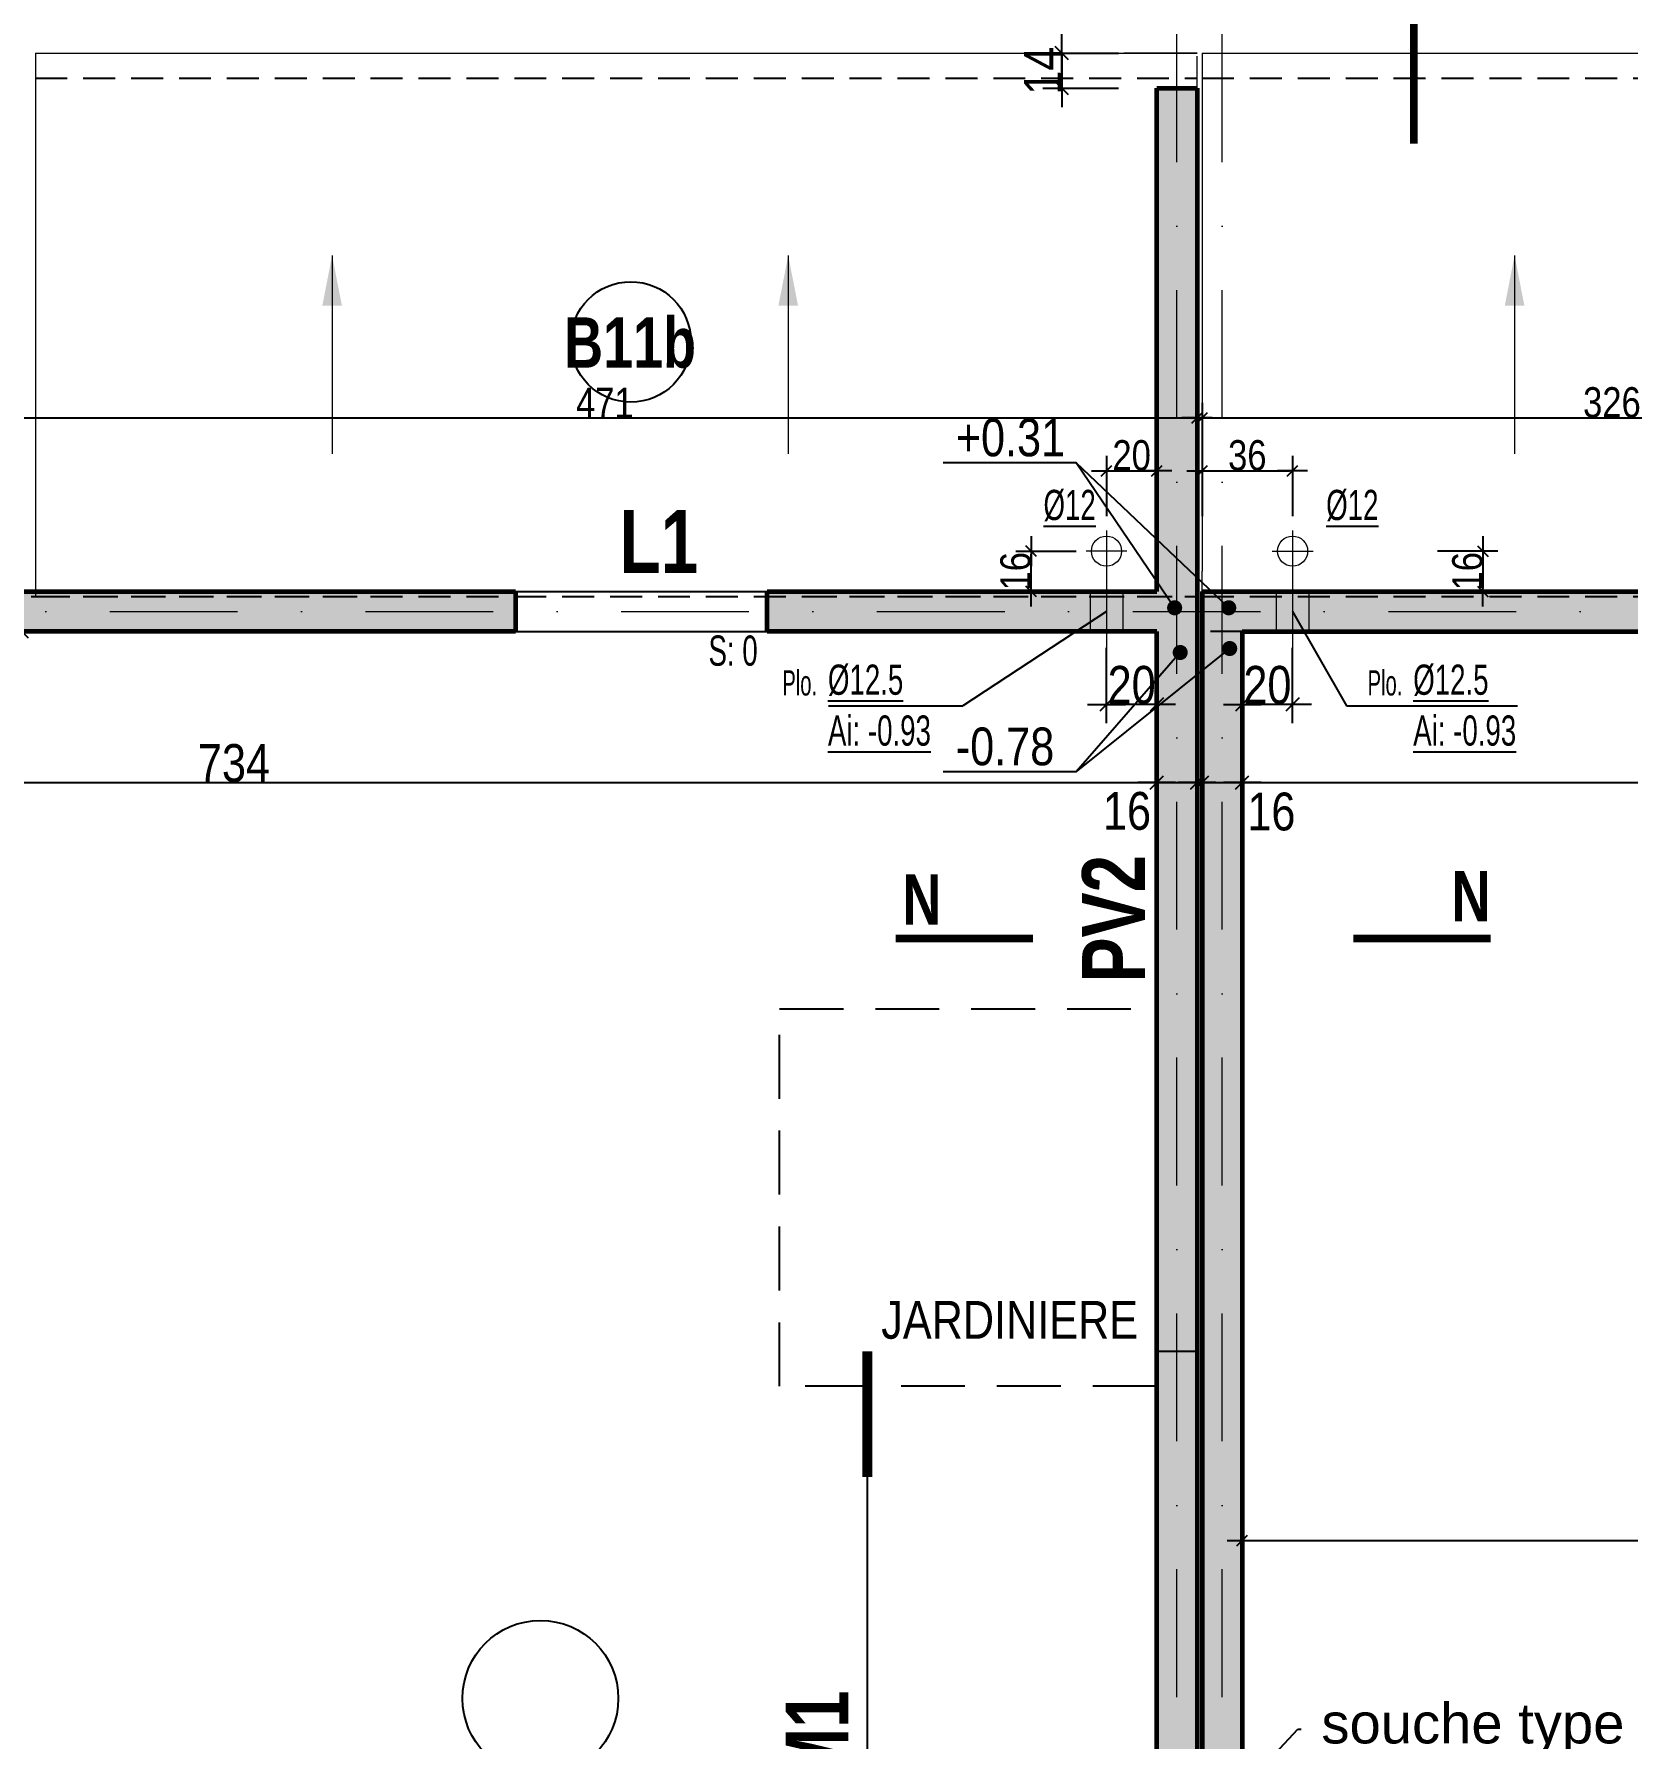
# Model space of a CAD drawing. Header units: millimetres. Extents: x 19188 to 26006, y -37354 to 0.
# Drawn here: x 20846 to 21480, y -34408 to -33730 of the extents above; entities that cross this region are included whole.
import ezdxf
from ezdxf import colors
from ezdxf.entities.mleader import LeaderData, LeaderLine
from ezdxf.enums import TextEntityAlignment as Align
from ezdxf.math import Vec2, Vec3

# ---------------------------------------------------------------- set-up
doc = ezdxf.new("R2010")
doc.units = ezdxf.units.MM
doc.linetypes.add('CACHEX2', pattern=[19.05, 12.7, -6.35])
doc.linetypes.add('TIRETPTX2', pattern=[50.8, 25.4, -12.7, 0, -12.7])
for name, color, linetype in [('01_cote_gen', 4, 'Continuous'), ('01_linteaux', 2, 'Continuous'), ('01_murs_sup', 2, 'CACHEX2'), ('01_poch_BN', 9, 'Continuous'), ('01_poch_murs', 253, 'Continuous'), ('01_poch_poteaux', 250, 'Continuous'), ('01_resv', 32, 'Continuous'), ('01_texte', 230, 'Continuous'), ('AA_COTES', 2, 'Continuous')]:
    doc.layers.add(name, color=color, linetype=linetype)
doc.layers.add('01_murs_coup', color=5, linetype='Continuous', lineweight=60)
doc.layers.add('01_tram_axes', color=2, linetype='TIRETPTX2', lineweight=9)
doc.styles.add('ARIAL NA', font='ARIALN.TTF')
doc.styles.add('impact', font='impact.ttf')
doc.styles.get("Standard").update_dxf_attribs({"font": 'arial.ttf'})
doc.styles.add('STYLE2', font='ARIALN.TTF')
doc.dimstyles.new('JB50', dxfattribs={"dimscale": 0.1, "dimtxt": 150, "dimasz": 15, "dimexe": 0.1, "dimexo": 0.1, "dimgap": 0.09, "dimtad": 1, "dimdec": 1, "dimdsep": 46, "dimtxsty": 'STYLE2', "dimblk1": 'BOND_G', "dimblk2": 'BOND_D', "dimsah": 1, "dimcen": 1.5, "dimdle": 0.01, "dimse1": 1, "dimse2": 1, "dimclrd": 4, "dimclre": 2, "dimclrt": 6, "dimazin": 2, "dimtfac": 2.333333, "dimtdec": 1, "dimtix": 1, "dimtmove": 2, "dimatfit": 3, "dimldrblk": 'BOND_G', "dimfxl": 1, "dimtolj": 1, "dimtzin": 0, "dimarcsym": 0})
doc.dimstyles.new('JB50res', dxfattribs={"dimscale": 0.1, "dimtxt": 120, "dimasz": 12, "dimexe": 0.1, "dimexo": 0.1, "dimgap": 0.09, "dimtad": 1, "dimdec": 1, "dimdsep": 46, "dimtxsty": 'STYLE2', "dimblk1": 'BOND_G', "dimblk2": 'BOND_D', "dimsah": 1, "dimcen": 1.5, "dimdle": 0.01, "dimse1": 1, "dimse2": 1, "dimclrd": 4, "dimclre": 2, "dimclrt": 6, "dimazin": 2, "dimtfac": 2.333333, "dimtdec": 1, "dimtix": 1, "dimtmove": 2, "dimatfit": 3, "dimldrblk": 'BOND_G', "dimfxl": 1, "dimtolj": 1, "dimtzin": 0, "dimarcsym": 0})

# ---------------------------------------------------------------- blocks, each defined once
blk = doc.blocks.new('BOND_G')
at = {"layer": 'AA_COTES', "color": 0}
for p, q in [((0, -5), (0, 15)), ((5, 0), (-5, 0)), ((1.77, 1.77), (-1.77, -1.77))]:
    blk.add_line(p, q, dxfattribs=at)
blk = doc.blocks.new('BOND_D')
at = {"layer": 'AA_COTES', "color": 0}
for p, q in [((0, 5), (0, -15)), ((5, 0), (-5, 0)), ((-1.77, -1.77), (1.77, 1.77))]:
    blk.add_line(p, q, dxfattribs=at)
blk = doc.blocks.new('*D2936')
at = {"layer": '01_cote_gen', "color": 4, "lineweight": -2, "ltscale": 2, "transparency": 16777216}
blk.add_line((21344.72, -33996.93), (21327.72, -33996.93), dxfattribs=at)
at = {"layer": 'Defpoints', "color": 0, "ltscale": 2, "transparency": 16777216}
for p in [(21326.22, -33976.97), (21346.22, -33974.43), (21326.22, -33996.93)]:
    blk.add_point(p, dxfattribs=at)
at = {"layer": '01_cote_gen', "color": 4, "lineweight": -2, "ltscale": 2, "transparency": 16777216, "xscale": 1.5, "yscale": 1.5, "zscale": 1.5, "rotation": 180}
blk.add_blockref('BOND_D', (21326.22, -33996.93), dxfattribs=at)
at = {"layer": '01_cote_gen', "color": 4, "lineweight": -2, "ltscale": 2, "transparency": 16777216, "xscale": 1.5, "yscale": 1.5, "zscale": 1.5}
blk.add_blockref('BOND_G', (21346.22, -33996.93), dxfattribs=at)
at = {"layer": '01_cote_gen', "color": 6, "lineweight": 0, "ltscale": 2, "transparency": 16777216, "insert": (21336.22, -33989.26), "char_height": 15, "attachment_point": 5, "style": 'STYLE2'}
blk.add_mtext('\\A1;20', dxfattribs=at)
blk = doc.blocks.new('*D2977')
at = {"layer": '01_cote_gen', "color": 4, "lineweight": -2, "ltscale": 0.1, "transparency": 16777216}
blk.add_line((20559.72, -34028), (21290.72, -34028), dxfattribs=at)
at = {"layer": 'Defpoints', "color": 0, "ltscale": 0.1, "transparency": 16777216}
for p in [(21292.22, -34028), (20558.22, -34057.42), (21292.22, -34066.37)]:
    blk.add_point(p, dxfattribs=at)
at = {"layer": '01_cote_gen', "color": 4, "lineweight": -2, "ltscale": 0.1, "transparency": 16777216, "xscale": 1.5, "yscale": 1.5, "zscale": 1.5, "rotation": 180}
blk.add_blockref('BOND_G', (20558.22, -34028), dxfattribs=at)
at = {"layer": '01_cote_gen', "color": 4, "lineweight": -2, "ltscale": 0.1, "transparency": 16777216, "xscale": 1.5, "yscale": 1.5, "zscale": 1.5}
blk.add_blockref('BOND_D', (21292.22, -34028), dxfattribs=at)
at = {"layer": '01_cote_gen', "color": 6, "ltscale": 0.1, "transparency": 16777216, "insert": (20925.22, -34020.33), "char_height": 15, "attachment_point": 5, "style": 'STYLE2'}
blk.add_mtext('\\A1;734', dxfattribs=at)
blk = doc.blocks.new('*D2978')
at = {"layer": '01_cote_gen', "color": 4, "lineweight": -2, "ltscale": 0.1, "transparency": 16777216}
blk.add_line((21293.72, -34028), (21306.72, -34028), dxfattribs=at)
at = {"layer": 'Defpoints', "color": 0, "ltscale": 0.1, "transparency": 16777216}
for p in [(21308.22, -34028), (21308.22, -34036.07), (21292.22, -34066.37)]:
    blk.add_point(p, dxfattribs=at)
at = {"layer": '01_cote_gen', "color": 4, "lineweight": -2, "ltscale": 0.1, "transparency": 16777216, "xscale": 1.5, "yscale": 1.5, "zscale": 1.5, "rotation": 180}
blk.add_blockref('BOND_G', (21292.22, -34028), dxfattribs=at)
at = {"layer": '01_cote_gen', "color": 4, "lineweight": -2, "ltscale": 0.1, "transparency": 16777216, "xscale": 1.5, "yscale": 1.5, "zscale": 1.5}
blk.add_blockref('BOND_D', (21308.22, -34028), dxfattribs=at)
at = {"layer": '01_cote_gen', "color": 6, "ltscale": 0.1, "transparency": 16777216, "insert": (21280.37, -34039.37), "char_height": 15, "attachment_point": 5, "style": 'STYLE2'}
blk.add_mtext('\\A1;16', dxfattribs=at)
blk = doc.blocks.new('*D2979')
at = {"layer": '01_cote_gen', "color": 4, "lineweight": -2, "ltscale": 0.1, "transparency": 16777216}
blk.add_line((21311.72, -34028), (21324.72, -34028), dxfattribs=at)
at = {"layer": 'Defpoints', "color": 0, "ltscale": 0.1, "transparency": 16777216}
for p in [(21326.22, -34028), (21310.22, -34043.41), (21326.22, -34043.41)]:
    blk.add_point(p, dxfattribs=at)
at = {"layer": '01_cote_gen', "color": 4, "lineweight": -2, "ltscale": 0.1, "transparency": 16777216, "xscale": 1.5, "yscale": 1.5, "zscale": 1.5, "rotation": 180}
blk.add_blockref('BOND_G', (21310.22, -34028), dxfattribs=at)
at = {"layer": '01_cote_gen', "color": 4, "lineweight": -2, "ltscale": 0.1, "transparency": 16777216, "xscale": 1.5, "yscale": 1.5, "zscale": 1.5}
blk.add_blockref('BOND_D', (21326.22, -34028), dxfattribs=at)
at = {"layer": '01_cote_gen', "color": 6, "ltscale": 0.1, "transparency": 16777216, "insert": (21337.79, -34039.62), "char_height": 15, "attachment_point": 5, "style": 'STYLE2'}
blk.add_mtext('\\A1;16', dxfattribs=at)
blk = doc.blocks.new('*D2980')
at = {"layer": '01_cote_gen', "color": 4, "lineweight": -2, "ltscale": 0.1, "transparency": 16777216}
blk.add_line((21327.72, -34028), (22331.72, -34028), dxfattribs=at)
at = {"layer": 'Defpoints', "color": 0, "ltscale": 0.1, "transparency": 16777216}
for p in [(22333.22, -34028), (21326.22, -34043.41), (22333.22, -34047.22)]:
    blk.add_point(p, dxfattribs=at)
at = {"layer": '01_cote_gen', "color": 4, "lineweight": -2, "ltscale": 0.1, "transparency": 16777216, "xscale": 1.5, "yscale": 1.5, "zscale": 1.5, "rotation": 180}
blk.add_blockref('BOND_G', (21326.22, -34028), dxfattribs=at)
at = {"layer": '01_cote_gen', "color": 4, "lineweight": -2, "ltscale": 0.1, "transparency": 16777216, "xscale": 1.5, "yscale": 1.5, "zscale": 1.5}
blk.add_blockref('BOND_D', (22333.22, -34028), dxfattribs=at)
at = {"layer": '01_cote_gen', "color": 6, "ltscale": 0.1, "transparency": 16777216, "insert": (21829.72, -34020.33), "char_height": 15, "attachment_point": 5, "style": 'STYLE2'}
blk.add_mtext('\\A1;1007', dxfattribs=at)
blk = doc.blocks.new('*D2989')
at = {"layer": '01_cote_gen', "color": 4, "lineweight": -2, "ltscale": 0.1, "transparency": 16777216}
blk.add_line((20840.83, -34559.49), (20840.83, -33969.51), dxfattribs=at)
at = {"layer": 'Defpoints', "color": 0, "ltscale": 0.1, "transparency": 16777216}
for p in [(20840.83, -33968.01), (20850.76, -33968.01), (20833.33, -34560.99)]:
    blk.add_point(p, dxfattribs=at)
at = {"layer": '01_cote_gen', "color": 4, "lineweight": -2, "ltscale": 0.1, "transparency": 16777216, "xscale": 1.5, "yscale": 1.5, "zscale": 1.5}
for name, p, rotation in [('BOND_D', (20840.83, -33968.01), 90), ('BOND_G', (20840.83, -34560.99), 270)]:
    blk.add_blockref(name, p, dxfattribs=dict(at, rotation=rotation))
at = {"layer": '01_cote_gen', "color": 6, "ltscale": 0.1, "transparency": 16777216, "insert": (20833.16, -34264.5), "char_height": 15, "attachment_point": 5, "rotation": 90, "style": 'STYLE2'}
blk.add_mtext('\\A1;593', dxfattribs=at)
blk = doc.blocks.new('*D3180')
at = {"layer": '01_cote_gen', "color": 4, "lineweight": -2, "ltscale": 2, "transparency": 16777216}
for p, q in [((21254.45, -33736.51), (21254.45, -33735.01)), ((21254.45, -33738.01), (21254.45, -33752.01)), ((21254.45, -33753.51), (21254.45, -33755.01))]:
    blk.add_line(p, q, dxfattribs=at)
at = {"layer": 'Defpoints', "color": 0, "ltscale": 2, "transparency": 16777216}
for p in [(21290.22, -33738.01), (21254.45, -33752.01), (21294.69, -33752.01)]:
    blk.add_point(p, dxfattribs=at)
at = {"layer": '01_cote_gen', "color": 4, "lineweight": -2, "ltscale": 2, "transparency": 16777216, "xscale": 1.5, "yscale": 1.5, "zscale": 1.5}
for name, p, rotation in [('BOND_G', (21254.45, -33738.01), 270), ('BOND_D', (21254.45, -33752.01), 90)]:
    blk.add_blockref(name, p, dxfattribs=dict(at, rotation=rotation))
at = {"layer": '01_cote_gen', "color": 6, "lineweight": 0, "ltscale": 2, "transparency": 16777216, "insert": (21246.91, -33745.01), "char_height": 15, "attachment_point": 5, "rotation": 90, "style": 'STYLE2'}
blk.add_mtext('\\A1;14', dxfattribs=at)
blk = doc.blocks.new('*D3182')
at = {"layer": '01_cote_gen', "color": 4, "lineweight": -2, "transparency": 16777216}
blk.add_line((21311.42, -33904.11), (21345.02, -33904.11), dxfattribs=at)
at = {"layer": 'Defpoints', "color": 0, "transparency": 16777216}
for p in [(21346.22, -33904.11), (21310.22, -33914.33), (21346.22, -33937.19)]:
    blk.add_point(p, dxfattribs=at)
at = {"layer": '01_cote_gen', "color": 4, "lineweight": -2, "transparency": 16777216, "xscale": 1.2, "yscale": 1.2, "zscale": 1.2, "rotation": 180}
blk.add_blockref('BOND_G', (21310.22, -33904.11), dxfattribs=at)
at = {"layer": '01_cote_gen', "color": 4, "lineweight": -2, "transparency": 16777216, "xscale": 1.2, "yscale": 1.2, "zscale": 1.2}
blk.add_blockref('BOND_D', (21346.22, -33904.11), dxfattribs=at)
at = {"layer": '01_cote_gen', "color": 6, "lineweight": 0, "transparency": 16777216, "insert": (21328.22, -33897.98), "char_height": 12, "attachment_point": 5, "style": 'STYLE2'}
blk.add_mtext('\\A1;36', dxfattribs=at)
blk = doc.blocks.new('*D3183')
at = {"layer": '01_cote_gen', "color": 4, "lineweight": -2, "transparency": 16777216}
blk.add_line((21421.91, -33937.21), (21421.91, -33950.81), dxfattribs=at)
at = {"layer": 'Defpoints', "color": 0, "transparency": 16777216}
for p in [(21354.37, -33936.01), (21395.97, -33952.01), (21421.91, -33952.01)]:
    blk.add_point(p, dxfattribs=at)
at = {"layer": '01_cote_gen', "color": 4, "lineweight": -2, "transparency": 16777216, "xscale": 1.2, "yscale": 1.2, "zscale": 1.2}
for name, p, rotation in [('BOND_G', (21421.91, -33936.01), 90), ('BOND_D', (21421.91, -33952.01), 270)]:
    blk.add_blockref(name, p, dxfattribs=dict(at, rotation=rotation))
at = {"layer": '01_cote_gen', "color": 6, "lineweight": 0, "transparency": 16777216, "insert": (21415.78, -33944.01), "char_height": 12, "attachment_point": 5, "rotation": 90, "style": 'STYLE2'}
blk.add_mtext('\\A1;16', dxfattribs=at)
blk = doc.blocks.new('*D3704')
at = {"layer": '01_cote_gen', "color": 4, "lineweight": -2, "ltscale": 0.1, "transparency": 16777216}
blk.add_line((21327.42, -34329.35), (21691.03, -34329.35), dxfattribs=at)
at = {"layer": 'Defpoints', "color": 0, "ltscale": 0.1, "transparency": 16777216}
for p in [(21692.23, -34329.35), (21326.22, -34360.03), (21692.23, -34373.99)]:
    blk.add_point(p, dxfattribs=at)
at = {"layer": '01_cote_gen', "color": 4, "lineweight": -2, "ltscale": 0.1, "transparency": 16777216, "xscale": 1.2, "yscale": 1.2, "zscale": 1.2, "rotation": 180}
blk.add_blockref('BOND_G', (21326.22, -34329.35), dxfattribs=at)
at = {"layer": '01_cote_gen', "color": 4, "lineweight": -2, "ltscale": 0.1, "transparency": 16777216, "xscale": 1.2, "yscale": 1.2, "zscale": 1.2}
blk.add_blockref('BOND_D', (21692.23, -34329.35), dxfattribs=at)
at = {"layer": '01_cote_gen', "color": 6, "ltscale": 0.1, "transparency": 16777216, "insert": (21509.23, -34323.22), "char_height": 12, "attachment_point": 5, "style": 'STYLE2'}
blk.add_mtext('\\A1;366', dxfattribs=at)
blk = doc.blocks.new('*D3767')
at = {"layer": '01_poch_poteaux', "color": 4, "lineweight": -2, "ltscale": 0.1, "transparency": 16777216}
blk.add_line((21242.22, -33950.81), (21242.22, -33937.21), dxfattribs=at)
at = {"layer": 'Defpoints', "color": 0, "ltscale": 0.1, "transparency": 16777216}
for p in [(21242.22, -33936.01), (21264.07, -33936.01), (21259.01, -33952.01)]:
    blk.add_point(p, dxfattribs=at)
at = {"layer": '01_poch_poteaux', "color": 4, "lineweight": -2, "ltscale": 0.1, "transparency": 16777216, "xscale": 1.2, "yscale": 1.2, "zscale": 1.2}
for name, p, rotation in [('BOND_D', (21242.22, -33936.01), 90), ('BOND_G', (21242.22, -33952.01), 270)]:
    blk.add_blockref(name, p, dxfattribs=dict(at, rotation=rotation))
at = {"layer": '01_poch_poteaux', "color": 6, "ltscale": 0.1, "transparency": 16777216, "insert": (21236.08, -33944.01), "char_height": 12, "attachment_point": 5, "rotation": 90, "style": 'STYLE2'}
blk.add_mtext('\\A1;16', dxfattribs=at)
blk = doc.blocks.new('*D3768')
at = {"layer": '01_poch_poteaux', "color": 4, "lineweight": -2, "ltscale": 0.1, "transparency": 16777216}
blk.add_line((21273.42, -33904.11), (21291.02, -33904.11), dxfattribs=at)
at = {"layer": 'Defpoints', "color": 0, "ltscale": 0.1, "transparency": 16777216}
for p in [(21292.22, -33904.11), (21292.22, -33906.57), (21272.22, -33925.66)]:
    blk.add_point(p, dxfattribs=at)
at = {"layer": '01_poch_poteaux', "color": 4, "lineweight": -2, "ltscale": 0.1, "transparency": 16777216, "xscale": 1.2, "yscale": 1.2, "zscale": 1.2, "rotation": 180}
blk.add_blockref('BOND_G', (21272.22, -33904.11), dxfattribs=at)
at = {"layer": '01_poch_poteaux', "color": 4, "lineweight": -2, "ltscale": 0.1, "transparency": 16777216, "xscale": 1.2, "yscale": 1.2, "zscale": 1.2}
blk.add_blockref('BOND_D', (21292.22, -33904.11), dxfattribs=at)
at = {"layer": '01_poch_poteaux', "color": 6, "ltscale": 0.1, "transparency": 16777216, "insert": (21282.22, -33897.98), "char_height": 12, "attachment_point": 5, "style": 'STYLE2'}
blk.add_mtext('\\A1;20', dxfattribs=at)
blk = doc.blocks.new('*D3772')
at = {"layer": '01_cote_gen', "color": 4, "lineweight": -2, "ltscale": 2, "transparency": 16777216}
blk.add_line((21290.72, -33996.93), (21273.72, -33996.93), dxfattribs=at)
at = {"layer": 'Defpoints', "color": 0, "ltscale": 2, "transparency": 16777216}
for p in [(21272.22, -33975.62), (21292.22, -33982.18), (21272.22, -33996.93)]:
    blk.add_point(p, dxfattribs=at)
at = {"layer": '01_cote_gen', "color": 4, "lineweight": -2, "ltscale": 2, "transparency": 16777216, "xscale": 1.5, "yscale": 1.5, "zscale": 1.5, "rotation": 180}
blk.add_blockref('BOND_D', (21272.22, -33996.93), dxfattribs=at)
at = {"layer": '01_cote_gen', "color": 4, "lineweight": -2, "ltscale": 2, "transparency": 16777216, "xscale": 1.5, "yscale": 1.5, "zscale": 1.5}
blk.add_blockref('BOND_G', (21292.22, -33996.93), dxfattribs=at)
at = {"layer": '01_cote_gen', "color": 6, "lineweight": 0, "ltscale": 2, "transparency": 16777216, "insert": (21282.22, -33989.26), "char_height": 15, "attachment_point": 5, "style": 'STYLE2'}
blk.add_mtext('\\A1;20', dxfattribs=at)
blk = doc.blocks.new('*D3777')
at = {"layer": '01_cote_gen', "color": 4, "lineweight": -2, "ltscale": 0.1, "transparency": 16777216}
blk.add_line((20838.42, -33883.07), (21307.02, -33883.07), dxfattribs=at)
at = {"layer": 'Defpoints', "color": 0, "ltscale": 0.1, "transparency": 16777216}
for p in [(21308.22, -33883.07), (20837.22, -33901.07), (21308.22, -33951.59)]:
    blk.add_point(p, dxfattribs=at)
at = {"layer": '01_cote_gen', "color": 4, "lineweight": -2, "ltscale": 0.1, "transparency": 16777216, "xscale": 1.2, "yscale": 1.2, "zscale": 1.2, "rotation": 180}
blk.add_blockref('BOND_G', (20837.22, -33883.07), dxfattribs=at)
at = {"layer": '01_cote_gen', "color": 4, "lineweight": -2, "ltscale": 0.1, "transparency": 16777216, "xscale": 1.2, "yscale": 1.2, "zscale": 1.2}
blk.add_blockref('BOND_D', (21308.22, -33883.07), dxfattribs=at)
at = {"layer": '01_cote_gen', "color": 6, "ltscale": 0.1, "transparency": 16777216, "insert": (21072.72, -33877.04), "char_height": 12, "attachment_point": 5, "style": 'STYLE2'}
blk.add_mtext('\\A1;471', dxfattribs=at)
blk = doc.blocks.new('*D3779')
at = {"layer": '01_cote_gen', "color": 4, "lineweight": -2, "ltscale": 0.1, "transparency": 16777216}
blk.add_line((21311.42, -33883.07), (21635.02, -33883.07), dxfattribs=at)
at = {"layer": 'Defpoints', "color": 0, "ltscale": 0.1, "transparency": 16777216}
for p in [(21636.22, -33883.07), (21636.22, -33893), (21310.22, -33952.01)]:
    blk.add_point(p, dxfattribs=at)
at = {"layer": '01_cote_gen', "color": 4, "lineweight": -2, "ltscale": 0.1, "transparency": 16777216, "xscale": 1.2, "yscale": 1.2, "zscale": 1.2, "rotation": 180}
blk.add_blockref('BOND_G', (21310.22, -33883.07), dxfattribs=at)
at = {"layer": '01_cote_gen', "color": 4, "lineweight": -2, "ltscale": 0.1, "transparency": 16777216, "xscale": 1.2, "yscale": 1.2, "zscale": 1.2}
blk.add_blockref('BOND_D', (21636.22, -33883.07), dxfattribs=at)
at = {"layer": '01_cote_gen', "color": 6, "ltscale": 0.1, "transparency": 16777216, "insert": (21473.22, -33876.93), "char_height": 12, "attachment_point": 5, "style": 'STYLE2'}
blk.add_mtext('\\A1;326', dxfattribs=at)

msp = doc.modelspace()

# ---------------------------------------------------------------- hatches: boundary and pattern name
at = {"layer": '01_poch_murs', "ltscale": 0.1}
h = msp.add_hatch(color=256, dxfattribs=at)
h.dxf.hatch_style = 1
h.paths.add_polyline_path([(20637.22, -33952.01), (20540.22, -33952.01), (20540.22, -33752.01), (20540.22, -33952.01), (20437.22, -33952.01), (20437.22, -33968.01), (20540.22, -33968.01), (20540.22, -34613.01), (20558.22, -34613.01), (20558.22, -34579.01), (20934.22, -34579.01), (20934.22, -34560.98), (20558.22, -34561.01), (20558.22, -33968.01), (20637.22, -33968.01)])
h.paths.add_polyline_path([(20337.22, -33952.01), (20237.22, -33952.01), (20237.22, -33968.01), (20337.22, -33968.01)])
h.paths.add_polyline_path([(20037.22, -33952.01), (19924.22, -33952.01), (19924.22, -34424.01), (19940.22, -34424.01), (19940.22, -33968.01), (20037.22, -33968.01)])
h.paths.add_polyline_path([(21037.22, -33952.01), (20837.22, -33952.01), (20837.22, -33968.01), (21037.22, -33968.01)])
h.paths.add_polyline_path([(21308.22, -33752.01), (21292.22, -33752.01), (21292.22, -33952.01), (21292.22, -33952.01), (21137.22, -33952.01), (21137.22, -33968.01), (21292.22, -33968.01), (21292.22, -34561.01), (21036.22, -34561.01), (21036.22, -34579.01), (21308.22, -34578.99)])
h.paths.add_polyline_path([(21536.22, -33952.01), (21310.22, -33952.01), (21310.22, -34579.01), (21562.22, -34579.01), (21562.22, -34561.01), (21326.22, -34561.01), (21326.22, -33968.01), (21536.22, -33968.01)])
h.paths.add_polyline_path([(21794.22, -33952.01), (21636.22, -33952.01), (21636.22, -33968.01), (21794.22, -33968.01)])
h.paths.add_polyline_path([(22112.22, -33952.01), (21894.22, -33952.01), (21894.22, -33968.01), (22112.22, -33968.01)])
h.paths.add_polyline_path([(22349.22, -33952.01), (22212.22, -33952.01), (22212.22, -33968.01), (22333.22, -33968.01), (22333.22, -34019.01), (22349.22, -34019.01)])
h.paths.add_polyline_path([(22349.22, -34219.01), (22333.22, -34219.01), (22333.71, -34365.05), (22349.71, -34365.05)])
h.paths.add_polyline_path([(22349.71, -34465.05), (22333.71, -34465.05), (22333.22, -34635.01), (21907.22, -34635.01), (21907.22, -34570.01), (21887.22, -34570.01), (21887.22, -34635.01), (21721.22, -34635.01), (21721.22, -34561.01), (21664.22, -34561.01), (21664.22, -34579.01), (21703.22, -34579.01), (21703.22, -34709.01), (21664.22, -34709.01), (21664.22, -34727.01), (21721.22, -34727.01), (21721.22, -34653.01), (21887.22, -34653.01), (21887.22, -34718.01), (21907.22, -34718.01), (21907.22, -34653.01), (22333.22, -34653.01), (22333.22, -34823.01), (22349.22, -34823.01)])
h.paths.add_polyline_path([(21562.22, -34709.01), (21310.22, -34709.01), (21310.22, -35336.01), (21571.22, -35336.01), (21571.22, -35320.01), (21326.22, -35320.01), (21326.22, -34727.01), (21562.22, -34727.01)])
h.paths.add_polyline_path([(22349.22, -34923.01), (22333.22, -34923.01), (22333.22, -35019.01), (22349.22, -35019.01)])
h.paths.add_polyline_path([(20952.22, -34741.99), (20967.22, -34741.99), (20967.22, -34723.99), (20869.22, -34723.99), (20869.22, -34741.99), (20932.22, -34741.99), (20932.22, -34904.99), (20707.22, -34904.99), (20707.22, -34741.99), (20767.22, -34741.99), (20767.22, -34723.99), (20687.22, -34723.99), (20687.22, -35144.98), (20913.18, -35144.98), (20913.18, -35309.98), (20688.22, -35309.98), (20688.22, -35493.98), (20706.22, -35493.98), (20706.22, -35329.98), (20933.18, -35329.98), (20933.18, -35101.99), (21292.22, -35101.99), (21292.22, -35375.01), (21308.22, -35375.01), (21308.22, -34723.99), (21069.22, -34723.99), (21069.22, -34741.99), (21292.22, -34741.99), (21292.22, -35081.99), (20952.22, -35081.99)])
h.paths.add_polyline_path([(20932.22, -34924.99), (20932.22, -35014.99), (20707.22, -35014.99), (20707.22, -34924.99)], flags=16)
h.paths.add_polyline_path([(20932.22, -35034.99), (20932.22, -35081.99), (20913.18, -35081.99), (20913.18, -35124.98), (20707.22, -35124.98), (20707.22, -35034.99)], flags=16)
h.paths.add_polyline_path([(20558.22, -34715.01), (20540.22, -34715.01), (20540.22, -34779.01), (19940.22, -34779.01), (19940.22, -34524.01), (19924.22, -34524.01), (19924.22, -34924.01), (19940.22, -34924.01), (19940.22, -34797.01), (20540.22, -34797.01), (20540.22, -35203), (20558.22, -35203)])
h.paths.add_polyline_path([(20558.22, -35305), (20540.22, -35305), (20540.25, -35591.01), (19940.25, -35591.01), (19940.22, -35529.01), (19924.22, -35529.01), (19924.22, -35820.01), (19940.22, -35820.01), (19940.25, -35609.01), (20540.25, -35609.01), (20540.22, -35814.01), (20581.22, -35814.01), (20581.22, -35796.01), (20558.22, -35796.01)])
h.paths.add_polyline_path([(20706.22, -35595.98), (20688.22, -35595.98), (20688.22, -35796.01), (20683.22, -35796.01), (20683.22, -35814.01), (20688.22, -35814.01), (20688.22, -36205), (20457.22, -36205), (20457.22, -36223), (20688.22, -36223), (20688.22, -36381.01), (20928.22, -36381.01), (20928.22, -36645.01), (20673.22, -36645.01), (20673.22, -36661.01), (21006.22, -36661.01), (21006.22, -36645.01), (20944.22, -36645.01), (20944.22, -36381.01), (20962.22, -36381.01), (20962.22, -36365.01), (20706.22, -36365.01)])
h.paths.add_polyline_path([(21308.22, -35475.01), (21292.22, -35475.01), (21292.22, -35719.01), (21308.22, -35719.01)])
h.paths.add_polyline_path([(21308.22, -35819.01), (21292.22, -35819.01), (21292.22, -36019.01), (21308.22, -36019.01)])
h.paths.add_polyline_path([(21308.22, -36119.01), (21292.22, -36119.01), (21292.22, -36365.01), (21262.22, -36365.01), (21262.22, -36381.01), (21308.22, -36381.01)])
h.paths.add_polyline_path([(20303.22, -36365), (20265.22, -36365.01), (20265.22, -36381.01), (20287.22, -36381), (20287.22, -36645), (20226.22, -36645.01), (20226.22, -36661.01), (20326.22, -36661.01), (20326.22, -36645.01), (20303.22, -36645.01)])
h.paths.add_polyline_path([(19940.22, -36225.01), (19924.22, -36225.01), (19924.22, -36381.01), (19965.22, -36381.01), (19965.22, -36365.01), (19940.22, -36365.01)])
h.paths.add_polyline_path([(19940.22, -35920.01), (19924.22, -35920.01), (19924.22, -36125.01), (19940.22, -36125.01)])
h.paths.add_polyline_path([(20573.22, -36645.01), (20426.22, -36645.01), (20426.22, -36661.01), (20573.22, -36661.01)])
h.paths.add_polyline_path([(20939.22, -34760.38), (20939.36, -34760.38), (20939.36, -34749.79), (20939.22, -34749.79)], flags=16)
h.paths.add_polyline_path([(20292.02, -36497.71), (20292.02, -36466.48)], flags=16)
at = {"layer": '01_poch_poteaux', "ltscale": 0.1}
h = msp.add_hatch(color=256, dxfattribs=at)
h.dxf.hatch_style = 1
h.paths.add_polyline_path([(21308.22, -33752.01), (21300.22, -33752.01), (21300.22, -33954.01), (21308.22, -33954.01)])
h.paths.add_polyline_path([(21300.22, -33752.01), (21292.22, -33752.01), (21292.22, -33952.01), (21292.22, -33954.01), (21300.22, -33954.01)])
h.paths.add_polyline_path([(21308.22, -33954.01), (21300.22, -33954.01), (21300.22, -33960.01), (21308.22, -33960.01)])
h.paths.add_polyline_path([(21300.22, -33954.01), (21292.22, -33954.01), (21292.22, -33960.01), (21300.22, -33960.01)])
h.paths.add_polyline_path([(21308.22, -33960.01), (21300.22, -33960.01), (21300.22, -34254.06), (21308.22, -34254.06)])
h.paths.add_polyline_path([(21300.22, -33960.01), (21292.22, -33960.01), (21292.22, -33968.01), (21292.22, -33968.01), (21292.22, -34254.06), (21300.22, -34254.06)])

# ---------------------------------------------------------------- linework, layer by layer
at = {"layer": '01_linteaux', "lineweight": 0}
for p, q in [((20846.22, -33738.01), (20846.22, -33954.01)), ((20846.22, -33738.01), (21308.22, -33738.01)), ((21308.22, -33738.01), (21279.12, -33738.01)), ((21310.22, -33738.01), (21310.22, -33944.01)), ((21310.22, -33738.01), (21848.22, -33738.01)), ((21272.22, -33927.85), (21272.22, -33944.16)), ((21346.22, -33927.85), (21346.22, -33944.16)), ((21280.37, -33936.01), (21264.07, -33936.01)), ((21338.07, -33936.01), (21354.37, -33936.01)), ((21310.22, -33952.01), (21310.22, -33944.01))]:
    msp.add_line(p, q, dxfattribs=at)
at = {"layer": '01_linteaux', "color": 230, "lineweight": 0}
for p, q in [((20964.25, -33818.51), (20964.25, -33897.37)), ((21145.64, -33818.51), (21145.64, -33897.37)), ((21434.51, -33818.51), (21434.51, -33897.37))]:
    msp.add_line(p, q, dxfattribs=at)
at = {"layer": '01_linteaux', "ltscale": 0.1}
for p, q in [((21037.22, -33952.01), (21137.22, -33952.01)), ((21037.22, -33968.01), (21137.22, -33968.01))]:
    msp.add_line(p, q, dxfattribs=at)
at = {"layer": '01_linteaux', "lineweight": 0}
for centre in [(21272.22, -33936.01), (21346.22, -33936.01)]:
    msp.add_circle(centre, 6, dxfattribs=at)
at = {"layer": '01_linteaux', "color": 230, "lineweight": 0}
for points in [[(20964.25, -33818.51), (20960.35, -33838.41), (20964.25, -33838.41)], [(20964.25, -33818.51), (20968.15, -33838.41), (20964.25, -33838.41)], [(21145.64, -33818.51), (21141.74, -33838.41), (21145.64, -33838.41)], [(21145.64, -33818.51), (21149.54, -33838.41), (21145.64, -33838.41)], [(21434.51, -33818.51), (21430.61, -33838.41), (21434.51, -33838.41)], [(21434.51, -33818.51), (21438.41, -33838.41), (21434.51, -33838.41)]]:
    msp.add_solid(points, dxfattribs=at)
at = {"layer": '01_murs_coup'}
for p, q in [((21292.22, -33952.01), (21292.22, -33752.01)), ((21292.22, -33752.01), (21308.22, -33752.01)), ((21308.22, -33752.01), (21308.22, -34578.99)), ((20837.22, -33952.01), (21037.22, -33952.01)), ((21037.22, -33952.01), (21037.22, -33968.01)), ((21137.22, -33968.01), (21137.22, -33952.01)), ((21137.22, -33952.01), (21292.22, -33952.01)), ((21310.22, -33952.01), (21310.22, -34579.01)), ((21310.22, -33952.01), (21536.22, -33952.01)), ((21037.22, -33968.01), (20837.22, -33968.01)), ((21292.22, -33968.01), (21137.22, -33968.01)), ((21292.22, -34561.01), (21292.22, -33968.01)), ((21326.22, -33968.01), (21326.22, -34561.01)), ((21326.22, -33968.01), (21536.22, -33968.01))]:
    msp.add_line(p, q, dxfattribs=at)
at = {"layer": '01_murs_coup', "linetype": 'Continuous', "lineweight": 0}
for p, q in [((21292.22, -33952.01), (21292.22, -33752.01)), ((21292.22, -33752.01), (21308.22, -33752.01)), ((21308.22, -33752.01), (21308.22, -33954.01))]:
    msp.add_line(p, q, dxfattribs=at)
at = {"layer": '01_murs_sup'}
for p, q in [((20846.22, -33748.01), (21308.22, -33748.01)), ((21310.22, -33748.01), (21848.22, -33748.01)), ((20711.22, -33954.01), (20846.22, -33954.01)), ((20846.22, -33954.01), (21308.22, -33954.01)), ((20847.22, -33954.01), (20981.22, -33954.01)), ((21152.22, -33954.01), (21308.22, -33954.01)), ((21310.22, -33954.01), (21848.22, -33954.01)), ((21326.22, -33968.01), (21310.22, -33968.01))]:
    msp.add_line(p, q, dxfattribs=at)
at = {"layer": '01_murs_sup', "ltscale": 2}
for p, q in [((21142.22, -34267.98), (21142.22, -34117.98)), ((21142.22, -34117.98), (21292.14, -34117.98)), ((21142.22, -34267.98), (21142.22, -34117.98)), ((21142.22, -34117.98), (21292.14, -34117.98)), ((21292.14, -34117.98), (21292.14, -34267.98)), ((21292.14, -34117.98), (21292.14, -34267.98)), ((21292.14, -34267.98), (21142.22, -34267.98)), ((21292.14, -34267.98), (21142.22, -34267.98))]:
    msp.add_line(p, q, dxfattribs=at)
at = {"layer": '01_poch_BN', "ltscale": 0.1}
msp.add_line((21292.22, -34254.06), (21308.22, -34254.06), dxfattribs=at)
at = {"layer": '01_resv', "lineweight": 0}
for p, q in [((21272.22, -33927.85), (21272.22, -33975.62)), ((21272.22, -33927.85), (21272.22, -33975.62)), ((21346.22, -33927.85), (21346.22, -33975.62)), ((21346.22, -33927.85), (21346.22, -33975.62)), ((21265.72, -33951.98), (21265.72, -33967.98)), ((21265.72, -33951.98), (21265.72, -33967.98)), ((21265.72, -33952.01), (21265.72, -33968.01)), ((21278.72, -33951.98), (21278.72, -33967.98)), ((21278.72, -33951.98), (21278.72, -33967.98)), ((21278.72, -33952.01), (21278.72, -33968.01)), ((21339.72, -33951.98), (21339.72, -33967.98)), ((21339.72, -33951.98), (21339.72, -33967.98)), ((21339.72, -33952.01), (21339.72, -33968.01)), ((21352.72, -33951.98), (21352.72, -33967.98)), ((21352.72, -33951.98), (21352.72, -33967.98)), ((21352.72, -33952.01), (21352.72, -33968.01))]:
    msp.add_line(p, q, dxfattribs=at)
for points in [[(21265.72, -33967.98), (21265.72, -33951.98), (21278.72, -33951.98), (21278.72, -33967.98)], [(21265.72, -33967.98), (21265.72, -33951.98), (21278.72, -33951.98), (21278.72, -33967.98)], [(21265.72, -33968.01), (21265.72, -33952.01), (21278.72, -33952.01), (21278.72, -33968.01)], [(21339.72, -33967.98), (21339.72, -33951.98), (21352.72, -33951.98), (21352.72, -33967.98)], [(21339.72, -33967.98), (21339.72, -33951.98), (21352.72, -33951.98), (21352.72, -33967.98)], [(21339.72, -33968.01), (21339.72, -33952.01), (21352.72, -33952.01), (21352.72, -33968.01)]]:
    msp.add_solid(points, dxfattribs=at)
at = {"layer": '01_texte'}
for p, q in [((21260.12, -33900.88), (21207.28, -33900.88)), ((21299.32, -33958.54), (21260.12, -33900.88)), ((21320.83, -33958.54), (21260.15, -33900.86)), ((21272.22, -33959.98), (21215.11, -33997.57)), ((21346.21, -33959.99), (21367.7, -33997.57)), ((21260.12, -34023.71), (21321.21, -33974.72)), ((21301.54, -33976.31), (21260.12, -34023.71)), ((21161.69, -33997.57), (21215.11, -33997.57)), ((21367.7, -33997.57), (21435.67, -33997.57)), ((21260.12, -34023.71), (21207.28, -34023.71))]:
    msp.add_line(p, q, dxfattribs=at)
at = {"layer": '01_texte', "ltscale": 0.1}
msp.add_line((21177.11, -34511.01), (21177.11, -34304.06), dxfattribs=at)
at = {"layer": '01_texte', "const_width": 3}
for points in [[(21394.42, -33774), (21394.42, -33704.85)], [(21394.42, -33760), (21394.42, -33704.85)], [(21188.32, -34089.96), (21242.99, -34089.96)], [(21370.39, -34089.96), (21425.05, -34089.96)]]:
    msp.add_lwpolyline(points, dxfattribs=at)
for points in [[(21297.82, -33958.54, 1), (21300.82, -33958.54, 1)], [(21319.33, -33958.54, 1), (21322.33, -33958.54, 1)], [(21319.71, -33974.72, 1), (21322.71, -33974.72, 1)], [(21300.04, -33976.31, 1), (21303.04, -33976.31, 1)]]:
    msp.add_lwpolyline(points, format="xyb", close=True, dxfattribs=at)
at = {"layer": '01_texte', "ltscale": 0.1, "const_width": 4}
msp.add_lwpolyline([(21177.11, -34304.06), (21177.11, -34254.06)], dxfattribs=at)
at = {"layer": '01_texte'}
for centre, radius in [((21083.05, -33852.84), 23.93), ((21047.09, -34392.08), 30.98)]:
    msp.add_circle(centre, radius, dxfattribs=at)
at = {"layer": '01_tram_axes', "color": 253, "ltscale": 2}
for p, q in [((21300.22, -36832.36), (21300.22, -33239.44)), ((21318.22, -36832.36), (21318.22, -33239.44)), ((19553.74, -33960.01), (22704.29, -33960.01))]:
    msp.add_line(p, q, dxfattribs=at)
at = {"layer": '01_tram_axes', "ltscale": 0.5}
msp.add_line((21308.22, -33752.01), (21308.22, -33738.01), dxfattribs=at)

# ---------------------------------------------------------------- texts
at = {"layer": '01_texte', "style": 'impact'}
for s, p in [(' B11b', (21079.78, -33852.7)), ('N', (21198.8, -34074.45)), ('N', (21417.19, -34073.19))]:
    msp.add_text(s, height=20, dxfattribs=at).set_placement(p, align=Align.MIDDLE)
at = {"layer": '01_texte', "style": 'ARIAL NA'}
for s, p in [('+0.31', (21212.28, -33898.3)), ('-0.78', (21212.28, -34021.13)), ('JARDINIERE', (21182.65, -34249.08))]:
    msp.add_text(s, height=15, dxfattribs=at).set_placement(p)
at = {"layer": '01_texte'}
for s, height, style, width, p in [('%%U%%C12', 12, 'STYLE2', 0.8, (21247.16, -33923.66)), ('%%U%%C12', 12, 'STYLE2', 0.8, (21359.59, -33923.66)), ('S: 0', 12, 'ARIAL NA', 0.8, (21113.94, -33981.55)), ('Plo.', 10, 'STYLE2', 0.7, (21143.3, -33993.39)), ('%%U%%C12.5', 12, 'STYLE2', 0.8, (21161.44, -33993.11)), ('Plo.', 10, 'STYLE2', 0.7, (21376.06, -33993.39)), ('%%U%%C12.5', 12, 'STYLE2', 0.8, (21394.2, -33993.11)), ('%%UAi: -0.93', 12, 'STYLE2', 0.8, (21161.44, -34013.33)), ('%%UAi: -0.93', 12, 'STYLE2', 0.8, (21394.2, -34013.33))]:
    msp.add_text(s, height=height, dxfattribs=dict(at, style=style, width=width)).set_placement(p)
at = {"layer": '01_texte', "style": 'impact'}
msp.add_text('L1', height=25, dxfattribs=at).set_placement((21094.21, -33952.19), align=Align.BOTTOM_CENTER)
for s, p in [('PV2', (21295.02, -34082.12)), ('M1', (21177.11, -34407.53))]:
    msp.add_text(s, height=25, rotation=90, dxfattribs=at).set_placement(p, align=Align.BOTTOM_CENTER)

# ---------------------------------------------------------------- dimensions: what is measured, and where the dimension line sits
at = {"layer": '01_cote_gen', "lineweight": 0, "ltscale": 2}
dim = msp.add_linear_dim(base=(21254.45, -33752.01), p1=(21290.22, -33738.01), p2=(21294.69, -33752.01), angle=90, dimstyle='JB50', dxfattribs=at)
dim.commit()
dim.dimension.update_dxf_attribs({"geometry": '*D3180', "text_midpoint": (21246.91, -33745.01)})
at = {"layer": '01_cote_gen', "ltscale": 0.1}
for base, p1, p2, dimstyle, picture, middle in [((21308.22, -33883.07), (20837.22, -33901.07), (21308.22, -33951.59), 'JB50res', '*D3777', (21072.72, -33877.04)), ((21636.22, -33883.07), (21310.22, -33952.01), (21636.22, -33893), 'JB50res', '*D3779', (21473.22, -33876.93)), ((21292.22, -34028), (20558.22, -34057.42), (21292.22, -34066.37), 'JB50', '*D2977', (20925.22, -34020.33)), ((22333.22, -34028), (21326.22, -34043.41), (22333.22, -34047.22), 'JB50', '*D2980', (21829.72, -34020.33)), ((21692.23, -34329.35), (21326.22, -34360.03), (21692.23, -34373.99), 'JB50res', '*D3704', (21509.23, -34323.22))]:
    dim = msp.add_linear_dim(base=base, p1=p1, p2=p2, dimstyle=dimstyle, dxfattribs=at)
    dim.commit()
    dim.dimension.update_dxf_attribs({"geometry": picture, "text_midpoint": middle})
at = {"layer": '01_cote_gen', "lineweight": 0}
dim = msp.add_linear_dim(base=(21346.22, -33904.11), p1=(21310.22, -33914.33), p2=(21346.22, -33937.19), dimstyle='JB50res', dxfattribs=at)
dim.commit()
dim.dimension.update_dxf_attribs({"geometry": '*D3182', "text_midpoint": (21328.22, -33897.98)})
dim = msp.add_linear_dim(base=(21421.91, -33952.01), p1=(21354.37, -33936.01), p2=(21395.97, -33952.01), angle=90, dimstyle='JB50res', dxfattribs=at)
dim.commit()
dim.dimension.update_dxf_attribs({"geometry": '*D3183', "text_midpoint": (21415.78, -33944.01)})
at = {"layer": '01_cote_gen', "ltscale": 0.1}
dim = msp.add_linear_dim(base=(20840.83, -33968.01), p1=(20833.33, -34560.99), p2=(20850.76, -33968.01), angle=90, dimstyle='JB50', dxfattribs=at)
dim.commit()
dim.dimension.update_dxf_attribs({"geometry": '*D2989', "text_midpoint": (20833.16, -34264.5)})
at = {"layer": '01_cote_gen', "lineweight": 0, "ltscale": 2}
for base, p1, p2, picture, middle in [((21272.22, -33996.93), (21292.22, -33982.18), (21272.22, -33975.62), '*D3772', (21282.22, -33989.26)), ((21326.22, -33996.93), (21346.22, -33974.43), (21326.22, -33976.97), '*D2936', (21336.22, -33989.26))]:
    dim = msp.add_linear_dim(base=base, p1=p1, p2=p2, dimstyle='JB50', dxfattribs=at)
    dim.commit()
    dim.dimension.update_dxf_attribs({"geometry": picture, "text_midpoint": middle})
at = {"layer": '01_cote_gen', "ltscale": 0.1}
for base, p1, p2, picture, middle in [((21308.22, -34028), (21292.22, -34066.37), (21308.22, -34036.07), '*D2978', (21280.37, -34039.37)), ((21326.22, -34028), (21310.22, -34043.41), (21326.22, -34043.41), '*D2979', (21337.79, -34039.62))]:
    dim = msp.add_linear_dim(base=base, p1=p1, p2=p2, dimstyle='JB50', dxfattribs=at)
    dim.commit()
    dim.dimension.update_dxf_attribs({"geometry": picture, "text_midpoint": middle, "dimtype": 160})
at = {"layer": '01_poch_poteaux', "ltscale": 0.1}
dim = msp.add_linear_dim(base=(21292.22, -33904.11), p1=(21272.22, -33925.66), p2=(21292.22, -33906.57), dimstyle='JB50res', dxfattribs=at)
dim.commit()
dim.dimension.update_dxf_attribs({"geometry": '*D3768', "text_midpoint": (21282.22, -33897.98)})
dim = msp.add_linear_dim(base=(21242.22, -33936.01), p1=(21259.01, -33952.01), p2=(21264.07, -33936.01), angle=90, dimstyle='JB50res', dxfattribs=at)
dim.commit()
dim.dimension.update_dxf_attribs({"geometry": '*D3767', "text_midpoint": (21236.08, -33944.01)})

# ---------------------------------------------------------------- leaders
at = {"layer": '01_texte'}
ml = msp.add_multileader_mtext('Standard', dxfattribs=at)
ml.set_content('souche type 75', color=256)
ml.set_leader_properties()
ml.build(insert=Vec2(0, 0))
ml.multileader.update_dxf_attribs({"text_right_attachment_type": 6, "dogleg_length": 1.44, "arrow_head_size": 16})
ctx = ml.context
ctx.base_point, ctx.char_height, ctx.arrow_head_size, ctx.landing_gap_size, ctx.plane_origin = Vec3(21349.69, -34404.32), 16, 16, 8, Vec3(21250.35, -34331.78)
ctx.right_attachment = 6
notes = []
notes.append((ctx, [(0, (1, 1, 0), (21348.25, -34404.32), (1, 0), 1.44, [(0, [(21272, -34485.91)], 0, [])])]))
ctx.mtext.insert, ctx.mtext.flow_direction = Vec3(21357.69, -34393.97), 5
for ctx, leaders in notes:
    for number, flags, end, landing, length, lines in leaders:
        leader = LeaderData()
        leader.index, (leader.has_last_leader_line, leader.has_dogleg_vector, leader.attachment_direction) = number, flags
        leader.last_leader_point, leader.dogleg_vector, leader.dogleg_length = Vec3(end), Vec3(landing), length
        for number, points, colour, breaks in lines:
            line = LeaderLine()
            line.index, line.vertices, line.color, line.breaks = number, Vec3.list(points), colors.encode_raw_color(colour), breaks
            leader.lines.append(line)
        ctx.leaders.append(leader)

doc.saveas('drawing.dxf')
